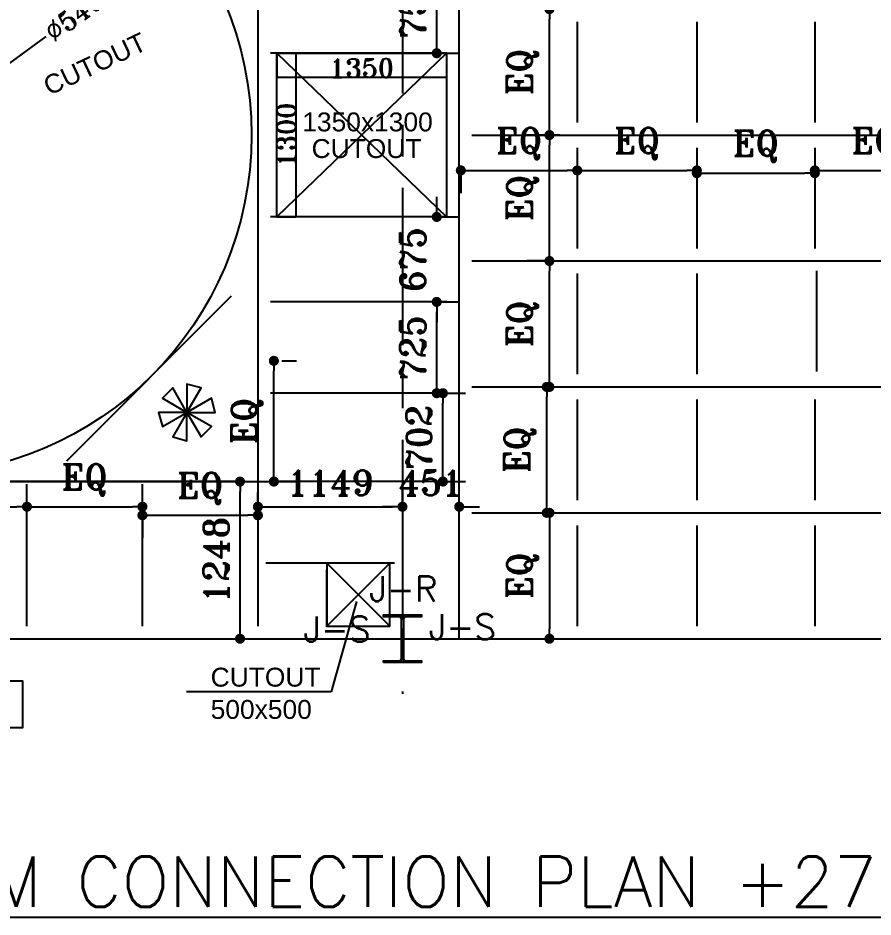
# Model space of a CAD drawing. Header units: inches. Extents: x 1387 to 2676, y -3554 to -2136.
# Drawn here: x 2639.01 to 2645.8, y -2654.7 to -2647.56 of the extents above; entities that cross this region are included whole.
import ezdxf
from ezdxf.enums import TextEntityAlignment as Align

# ---------------------------------------------------------------- set-up
doc = ezdxf.new("R2010")
doc.units = ezdxf.units.IN
doc.header["$MEASUREMENT"] = 0
doc.linetypes.add('CENTER', pattern=[2, 1.25, -0.25, 0.25, -0.25])
for name, color, linetype in [('3G', 3, 'Continuous'), ('A-TEXT', 7, 'Continuous'), ('AA-IPE300', 27, 'Continuous'), ('AA_CUT OUT', 250, 'Continuous'), ('AXE', 1, 'CENTER'), ('DIM', 8, 'Continuous'), ('MEMBER TEXT', 7, 'Continuous'), ('Pich', 2, 'Continuous'), ('UPN100', 1, 'Continuous')]:
    doc.layers.add(name, color=color, linetype=linetype)
doc.styles.add('ROMANS', font='ROMANS')
doc.styles.add('ROMANT', font='romant')
doc.styles.get("Standard").update_dxf_attribs({"font": 'arial.ttf'})
doc.dimstyles.new('Copy of 1-100', dxfattribs={"dimtxt": 0.2, "dimasz": 0.08, "dimexe": 0.18, "dimexo": 0.0625, "dimgap": 0.09, "dimtad": 1, "dimdec": 0, "dimlfac": 1000, "dimdsep": 46, "dimtxsty": 'ROMANT', "dimblk": 'DOT', "dimcen": 0.09, "dimclrd": 1, "dimclre": 1, "dimclrt": 3, "dimadec": 0, "dimazin": 0, "dimtfac": 1, "dimtdec": 0, "dimtix": 1, "dimtofl": 0, "dimtmove": 2, "dimatfit": 3, "dimldrblk": 'DOT', "dimfxl": 1, "dimtolj": 1, "dimarcsym": 0})
doc.dimstyles.get("Standard").update_dxf_attribs({"dimtxt": 0.25, "dimasz": 0.18, "dimexe": 0.18, "dimexo": 0.0625, "dimgap": 0.09, "dimtad": 0, "dimdec": 0, "dimlfac": 100, "dimzin": 0, "dimdsep": 46, "dimtxsty": 'Standard', "dimcen": 0.09, "dimadec": 0, "dimazin": 0, "dimtfac": 1, "dimtdec": 0, "dimtofl": 0, "dimtmove": 0, "dimatfit": 3, "dimfxl": 1, "dimtolj": 1, "dimtzin": 0, "dimarcsym": 0})

# ---------------------------------------------------------------- blocks, each defined once
blk = doc.blocks.new('DOT')
at = {"layer": 'DIM', "color": 0, "linetype": 'ByBlock'}
blk.add_line((-0.5, 0), (-1, 0), dxfattribs=at)
at = {"layer": 'DIM', "color": 0, "linetype": 'ByBlock', "const_width": 0.5}
blk.add_lwpolyline([(-0.25, 0, 1), (0.25, 0, 1)], format="xyb", close=True, dxfattribs=at)
blk = doc.blocks.new('*D2549')
at = {"color": 1, "lineweight": -2, "transparency": 16777216}
for p, q in [((-9722.2, 5595.9), (-10283.6, 5184.5)), ((-14077.8, 2404.1), (-10831.1, 4783.3))]:
    blk.add_line(p, q, dxfattribs=at)
at = {"layer": 'Defpoints', "color": 0, "transparency": 16777216}
for p in [(-9722.2, 5595.9), (-14077.8, 2404.1)]:
    blk.add_point(p, dxfattribs=at)
at = {"color": 1, "lineweight": -2, "transparency": 16777216, "xscale": 0.08, "yscale": 0.08, "zscale": 0.08}
for p, rotation in [((-9722.2, 5595.9), 36.23449440421251), ((-14077.8, 2404.1), 216.2344944042126)]:
    blk.add_blockref('DOT', p, dxfattribs=dict(at, rotation=rotation))
at = {"color": 3, "transparency": 16777216, "insert": (-10557.3, 4983.9), "char_height": 150, "attachment_point": 5, "rotation": 36.23449, "style": 'ROMANT'}
blk.add_mtext('\\A1;∅5400', dxfattribs=at)
blk = doc.blocks.new('_Dot')
at = {"layer": 'DIM', "color": 0, "lineweight": -2}
blk.add_line((-0.5, 0), (-1, 0), dxfattribs=at)
at = {"layer": 'DIM', "color": 0, "const_width": 0.5}
blk.add_lwpolyline([(-0.25, 0, 1), (0.25, 0, 1)], format="xyb", close=True, dxfattribs=at)
blk = doc.blocks.new('*D2550')
at = {"color": 1, "lineweight": -2, "transparency": 16777216}
for p, q in [((-8999.5, 4649.9), (-8999.5, 4456.6)), ((-7649.9, 4649.9), (-7649.9, 4456.6)), ((-7649.9, 4456.7), (-8999.4, 4456.7))]:
    blk.add_line(p, q, dxfattribs=at)
at = {"layer": 'Defpoints', "color": 0, "transparency": 16777216}
for p in [(-8999.5, 4650), (-7649.9, 4650), (-8999.5, 4456.7)]:
    blk.add_point(p, dxfattribs=at)
at = {"color": 1, "lineweight": -2, "transparency": 16777216, "xscale": 0.08, "yscale": 0.08, "zscale": 0.08, "rotation": 180}
blk.add_blockref('DOT', (-8999.5, 4456.7), dxfattribs=at)
at = {"color": 1, "lineweight": -2, "transparency": 16777216, "xscale": 0.08, "yscale": 0.08, "zscale": 0.08}
blk.add_blockref('DOT', (-7649.9, 4456.7), dxfattribs=at)
at = {"color": 3, "transparency": 16777216, "insert": (-8324.7, 4531.8), "char_height": 150, "attachment_point": 5, "style": 'ROMANT'}
blk.add_mtext('\\A1;1350', dxfattribs=at)
blk = doc.blocks.new('*D2551')
at = {"color": 1, "lineweight": -2, "transparency": 16777216}
for p, q in [((-8999.4, 4650), (-8846.7, 4650)), ((-8846.9, 4649.9), (-8846.9, 3350.1)), ((-8999.4, 3350), (-8846.7, 3350))]:
    blk.add_line(p, q, dxfattribs=at)
at = {"layer": 'Defpoints', "color": 0, "transparency": 16777216}
for p in [(-8999.5, 4650), (-8999.5, 3350), (-8846.9, 3350)]:
    blk.add_point(p, dxfattribs=at)
at = {"color": 1, "lineweight": -2, "transparency": 16777216, "xscale": 0.08, "yscale": 0.08, "zscale": 0.08}
for p, rotation in [((-8846.9, 4650), 90), ((-8846.9, 3350), 270)]:
    blk.add_blockref('DOT', p, dxfattribs=dict(at, rotation=rotation))
at = {"color": 3, "transparency": 16777216, "insert": (-8922, 4000), "char_height": 150, "attachment_point": 5, "rotation": 90, "style": 'ROMANT'}
blk.add_mtext('\\A1;1300', dxfattribs=at)
blk = doc.blocks.new('*D2443')
at = {"layer": 'Defpoints', "color": 0, "transparency": 16777216}
for p in [(2641.0386, -2650.2832), (2641.0386, -2650.2832), (2634.2243, -2651.2418)]:
    blk.add_point(p, dxfattribs=at)
at = {"layer": 'Pich', "color": 1, "lineweight": -2, "transparency": 16777216}
for p, q in [((2641.1011, -2650.2832), (2641.2186, -2650.2832)), ((2641.0386, -2651.1618), (2641.0386, -2650.3632)), ((2634.2868, -2651.2418), (2641.2186, -2651.2418))]:
    blk.add_line(p, q, dxfattribs=at)
at = {"layer": 'Pich', "color": 1, "lineweight": -2, "transparency": 16777216, "xscale": 0.08, "yscale": 0.08, "zscale": 0.08}
for p, rotation in [((2641.0386, -2650.2832), 90), ((2641.0386, -2651.2418), 270)]:
    blk.add_blockref('DOT', p, dxfattribs=dict(at, rotation=rotation))
at = {"layer": 'Pich', "color": 3, "transparency": 16777216, "insert": (2640.8248, -2650.7625), "char_height": 0.2, "attachment_point": 5, "rotation": 90, "style": 'ROMANT'}
blk.add_mtext('\\A1;EQ', dxfattribs=at)
blk = doc.blocks.new('*D2453')
at = {"layer": 'Defpoints', "color": 0, "transparency": 16777216}
for p in [(2638.1597, -2651.4417), (2639.0768, -2651.4417), (2639.0768, -2651.5097)]:
    blk.add_point(p, dxfattribs=at)
at = {"layer": 'Pich', "color": 1, "lineweight": -2, "transparency": 16777216}
for p, q in [((2638.1597, -2651.3792), (2638.1597, -2651.2617)), ((2639.0768, -2651.4472), (2639.0768, -2651.2617)), ((2638.2397, -2651.4417), (2638.9968, -2651.4417))]:
    blk.add_line(p, q, dxfattribs=at)
at = {"layer": 'Pich', "color": 1, "lineweight": -2, "transparency": 16777216, "xscale": 0.08, "yscale": 0.08, "zscale": 0.08, "rotation": 180}
blk.add_blockref('DOT', (2638.1597, -2651.4417), dxfattribs=at)
at = {"layer": 'Pich', "color": 1, "lineweight": -2, "transparency": 16777216, "xscale": 0.08, "yscale": 0.08, "zscale": 0.08}
blk.add_blockref('DOT', (2639.0768, -2651.4417), dxfattribs=at)
at = {"layer": 'Pich', "color": 3, "transparency": 16777216, "insert": (2638.6183, -2651.2279), "char_height": 0.2, "attachment_point": 5, "style": 'ROMANT'}
blk.add_mtext('\\A1;EQ', dxfattribs=at)
blk = doc.blocks.new('*D2454')
at = {"layer": 'Defpoints', "color": 0, "transparency": 16777216}
for p in [(2639.0768, -2651.4417), (2639.994, -2651.4417), (2639.994, -2651.5097)]:
    blk.add_point(p, dxfattribs=at)
at = {"layer": 'Pich', "color": 1, "lineweight": -2, "transparency": 16777216}
for p, q in [((2639.0768, -2651.3792), (2639.0768, -2651.2617)), ((2639.994, -2651.4472), (2639.994, -2651.2617)), ((2639.1568, -2651.4417), (2639.914, -2651.4417))]:
    blk.add_line(p, q, dxfattribs=at)
at = {"layer": 'Pich', "color": 1, "lineweight": -2, "transparency": 16777216, "xscale": 0.08, "yscale": 0.08, "zscale": 0.08, "rotation": 180}
blk.add_blockref('DOT', (2639.0768, -2651.4417), dxfattribs=at)
at = {"layer": 'Pich', "color": 1, "lineweight": -2, "transparency": 16777216, "xscale": 0.08, "yscale": 0.08, "zscale": 0.08}
blk.add_blockref('DOT', (2639.994, -2651.4417), dxfattribs=at)
at = {"layer": 'Pich', "color": 3, "transparency": 16777216, "insert": (2639.5354, -2651.2279), "char_height": 0.2, "attachment_point": 5, "style": 'ROMANT'}
blk.add_mtext('\\A1;EQ', dxfattribs=at)
blk = doc.blocks.new('*D2455')
at = {"layer": 'Defpoints', "color": 0, "transparency": 16777216}
for p in [(2639.994, -2651.4417), (2640.9115, -2651.5097), (2640.9115, -2651.5097)]:
    blk.add_point(p, dxfattribs=at)
at = {"layer": 'Pich', "color": 1, "lineweight": -2, "transparency": 16777216}
for p, q in [((2640.9115, -2651.4472), (2640.9115, -2651.3297)), ((2639.994, -2651.5042), (2639.994, -2651.6897)), ((2640.074, -2651.5097), (2640.8315, -2651.5097))]:
    blk.add_line(p, q, dxfattribs=at)
at = {"layer": 'Pich', "color": 1, "lineweight": -2, "transparency": 16777216, "xscale": 0.08, "yscale": 0.08, "zscale": 0.08, "rotation": 180}
blk.add_blockref('DOT', (2639.994, -2651.5097), dxfattribs=at)
at = {"layer": 'Pich', "color": 1, "lineweight": -2, "transparency": 16777216, "xscale": 0.08, "yscale": 0.08, "zscale": 0.08}
blk.add_blockref('DOT', (2640.9115, -2651.5097), dxfattribs=at)
at = {"layer": 'Pich', "color": 3, "transparency": 16777216, "insert": (2640.4527, -2651.2958), "char_height": 0.2, "attachment_point": 5, "style": 'ROMANT'}
blk.add_mtext('\\A1;EQ', dxfattribs=at)
blk = doc.blocks.new('*D2456')
at = {"layer": 'Defpoints', "color": 0, "transparency": 16777216}
for p in [(2640.9115, -2651.4417), (2642.0603, -2651.4417), (2642.0603, -2651.4902)]:
    blk.add_point(p, dxfattribs=at)
at = {"layer": 'Pich', "color": 1, "lineweight": -2, "transparency": 16777216}
for p, q in [((2642.0603, -2651.4277), (2642.0603, -2651.2617)), ((2640.9915, -2651.4417), (2641.9803, -2651.4417)), ((2640.9115, -2651.5042), (2640.9115, -2651.6217))]:
    blk.add_line(p, q, dxfattribs=at)
at = {"layer": 'Pich', "color": 1, "lineweight": -2, "transparency": 16777216, "xscale": 0.08, "yscale": 0.08, "zscale": 0.08, "rotation": 180}
blk.add_blockref('DOT', (2640.9115, -2651.4417), dxfattribs=at)
at = {"layer": 'Pich', "color": 1, "lineweight": -2, "transparency": 16777216, "xscale": 0.08, "yscale": 0.08, "zscale": 0.08}
blk.add_blockref('DOT', (2642.0603, -2651.4417), dxfattribs=at)
at = {"layer": 'Pich', "color": 3, "transparency": 16777216, "insert": (2641.4859, -2651.2517), "char_height": 0.2, "attachment_point": 5, "style": 'ROMANT'}
blk.add_mtext('\\A1;1149', dxfattribs=at)
blk = doc.blocks.new('*D2457')
at = {"layer": 'Defpoints', "color": 0, "transparency": 16777216}
for p in [(2640.7664, -2651.2418), (2640.7695, -2651.2418), (2640.7664, -2652.4902)]:
    blk.add_point(p, dxfattribs=at)
at = {"layer": 'Pich', "color": 1, "lineweight": -2, "transparency": 16777216}
for p, q in [((2640.8289, -2651.2418), (2640.9495, -2651.2418)), ((2640.7695, -2652.4102), (2640.7695, -2651.3218)), ((2640.8289, -2652.4902), (2640.9495, -2652.4902))]:
    blk.add_line(p, q, dxfattribs=at)
at = {"layer": 'Pich', "color": 1, "lineweight": -2, "transparency": 16777216, "xscale": 0.08, "yscale": 0.08, "zscale": 0.08}
for p, rotation in [((2640.7695, -2651.2418), 90), ((2640.7695, -2652.4902), 270)]:
    blk.add_blockref('DOT', p, dxfattribs=dict(at, rotation=rotation))
at = {"layer": 'Pich', "color": 3, "transparency": 16777216, "insert": (2640.5795, -2651.866), "char_height": 0.2, "attachment_point": 5, "rotation": 90, "style": 'ROMANT'}
blk.add_mtext('\\A1;1248', dxfattribs=at)
blk = doc.blocks.new('*D2458')
at = {"layer": 'Defpoints', "color": 0, "transparency": 16777216}
for p in [(2642.3813, -2650.5402), (2642.3813, -2650.5402), (2642.3294, -2651.2418)]:
    blk.add_point(p, dxfattribs=at)
at = {"layer": 'Pich', "color": 1, "lineweight": -2, "transparency": 16777216}
for p, q in [((2642.4438, -2650.5402), (2642.5613, -2650.5402)), ((2642.3813, -2651.1618), (2642.3813, -2650.6202)), ((2642.3919, -2651.2418), (2642.5613, -2651.2418))]:
    blk.add_line(p, q, dxfattribs=at)
at = {"layer": 'Pich', "color": 1, "lineweight": -2, "transparency": 16777216, "xscale": 0.08, "yscale": 0.08, "zscale": 0.08}
for p, rotation in [((2642.3813, -2650.5402), 90), ((2642.3813, -2651.2418), 270)]:
    blk.add_blockref('DOT', p, dxfattribs=dict(at, rotation=rotation))
at = {"layer": 'Pich', "color": 3, "transparency": 16777216, "insert": (2642.1913, -2650.891), "char_height": 0.2, "attachment_point": 5, "rotation": 90, "style": 'ROMANT'}
blk.add_mtext('\\A1;702', dxfattribs=at)
blk = doc.blocks.new('*D2459')
at = {"layer": 'Defpoints', "color": 0, "transparency": 16777216}
for p in [(2642.2549, -2649.8152), (2642.3325, -2649.8152), (2642.3325, -2650.5402)]:
    blk.add_point(p, dxfattribs=at)
at = {"layer": 'Pich', "color": 1, "lineweight": -2, "transparency": 16777216}
for p, q in [((2642.3174, -2649.8152), (2642.5125, -2649.8152)), ((2642.3325, -2650.4602), (2642.3325, -2649.8952)), ((2642.395, -2650.5402), (2642.5125, -2650.5402))]:
    blk.add_line(p, q, dxfattribs=at)
at = {"layer": 'Pich', "color": 1, "lineweight": -2, "transparency": 16777216, "xscale": 0.08, "yscale": 0.08, "zscale": 0.08}
for p, rotation in [((2642.3325, -2649.8152), 90), ((2642.3325, -2650.5402), 270)]:
    blk.add_blockref('DOT', p, dxfattribs=dict(at, rotation=rotation))
at = {"layer": 'Pich', "color": 3, "transparency": 16777216, "insert": (2642.1425, -2650.1777), "char_height": 0.2, "attachment_point": 5, "rotation": 90, "style": 'ROMANT'}
blk.add_mtext('\\A1;725', dxfattribs=at)
blk = doc.blocks.new('*D2460')
at = {"layer": 'Defpoints', "color": 0, "transparency": 16777216}
for p in [(2642.2549, -2649.1402), (2642.3325, -2649.1402), (2642.3325, -2649.8152)]:
    blk.add_point(p, dxfattribs=at)
at = {"layer": 'Pich', "color": 1, "lineweight": -2, "transparency": 16777216}
for p, q in [((2642.3325, -2649.0602), (2642.3325, -2648.9802)), ((2642.3174, -2649.1402), (2642.5125, -2649.1402)), ((2642.395, -2649.8152), (2642.5125, -2649.8152)), ((2642.3325, -2649.8952), (2642.3325, -2649.9752))]:
    blk.add_line(p, q, dxfattribs=at)
at = {"layer": 'Pich', "color": 1, "lineweight": -2, "transparency": 16777216, "xscale": 0.08, "yscale": 0.08, "zscale": 0.08}
for p, rotation in [((2642.3325, -2649.1402), 270), ((2642.3325, -2649.8152), 90)]:
    blk.add_blockref('DOT', p, dxfattribs=dict(at, rotation=rotation))
at = {"layer": 'Pich', "color": 3, "transparency": 16777216, "insert": (2642.1425, -2649.4777), "char_height": 0.2, "attachment_point": 5, "rotation": 90, "style": 'ROMANT'}
blk.add_mtext('\\A1;675', dxfattribs=at)
blk = doc.blocks.new('*D2461')
at = {"layer": 'Defpoints', "color": 0, "transparency": 16777216}
for p in [(2642.2998, -2647.0902), (2642.3325, -2647.0902), (2642.3325, -2647.8402)]:
    blk.add_point(p, dxfattribs=at)
at = {"layer": 'Pich', "color": 1, "lineweight": -2, "transparency": 16777216}
for p, q in [((2642.3623, -2647.0902), (2642.5125, -2647.0902)), ((2642.3325, -2647.7602), (2642.3325, -2647.1702)), ((2642.395, -2647.8402), (2642.5125, -2647.8402))]:
    blk.add_line(p, q, dxfattribs=at)
at = {"layer": 'Pich', "color": 1, "lineweight": -2, "transparency": 16777216, "xscale": 0.08, "yscale": 0.08, "zscale": 0.08}
for p, rotation in [((2642.3325, -2647.0902), 90), ((2642.3325, -2647.8402), 270)]:
    blk.add_blockref('DOT', p, dxfattribs=dict(at, rotation=rotation))
at = {"layer": 'Pich', "color": 3, "transparency": 16777216, "insert": (2642.1425, -2647.4652), "char_height": 0.2, "attachment_point": 5, "rotation": 90, "style": 'ROMANT'}
blk.add_mtext('\\A1;750', dxfattribs=at)
blk = doc.blocks.new('*D2465')
at = {"layer": 'Defpoints', "color": 0, "transparency": 16777216}
for p in [(2643.2065, -2650.4902), (2643.2065, -2650.4902), (2643.1227, -2651.4902)]:
    blk.add_point(p, dxfattribs=at)
at = {"layer": 'Pich', "color": 1, "lineweight": -2, "transparency": 16777216}
for p, q in [((2643.269, -2650.4902), (2643.3865, -2650.4902)), ((2643.2065, -2651.4102), (2643.2065, -2650.5702)), ((2643.1852, -2651.4902), (2643.3865, -2651.4902))]:
    blk.add_line(p, q, dxfattribs=at)
at = {"layer": 'Pich', "color": 1, "lineweight": -2, "transparency": 16777216, "xscale": 0.08, "yscale": 0.08, "zscale": 0.08}
for p, rotation in [((2643.2065, -2650.4902), 90), ((2643.2065, -2651.4902), 270)]:
    blk.add_blockref('DOT', p, dxfattribs=dict(at, rotation=rotation))
at = {"layer": 'Pich', "color": 3, "transparency": 16777216, "insert": (2642.9927, -2650.9902), "char_height": 0.2, "attachment_point": 5, "rotation": 90, "style": 'ROMANT'}
blk.add_mtext('\\A1;EQ', dxfattribs=at)
blk = doc.blocks.new('*D2466')
at = {"layer": 'Defpoints', "color": 0, "transparency": 16777216}
for p in [(2643.2279, -2649.4902), (2643.2957, -2649.4902), (2643.2279, -2650.4902)]:
    blk.add_point(p, dxfattribs=at)
at = {"layer": 'Pich', "color": 1, "lineweight": -2, "transparency": 16777216}
for p, q in [((2643.2332, -2649.4902), (2643.0479, -2649.4902)), ((2643.2279, -2650.4102), (2643.2279, -2649.5702)), ((2643.2904, -2650.4902), (2643.4079, -2650.4902))]:
    blk.add_line(p, q, dxfattribs=at)
at = {"layer": 'Pich', "color": 1, "lineweight": -2, "transparency": 16777216, "xscale": 0.08, "yscale": 0.08, "zscale": 0.08}
for p, rotation in [((2643.2279, -2649.4902), 90), ((2643.2279, -2650.4902), 270)]:
    blk.add_blockref('DOT', p, dxfattribs=dict(at, rotation=rotation))
at = {"layer": 'Pich', "color": 3, "transparency": 16777216, "insert": (2643.0141, -2649.9902), "char_height": 0.2, "attachment_point": 5, "rotation": 90, "style": 'ROMANT'}
blk.add_mtext('\\A1;EQ', dxfattribs=at)
blk = doc.blocks.new('*D2497')
at = {"layer": 'Defpoints', "color": 0, "transparency": 16777216}
for p in [(2643.2279, -2648.4902), (2643.3733, -2648.4902), (2643.2279, -2649.4902)]:
    blk.add_point(p, dxfattribs=at)
at = {"layer": 'Pich', "color": 1, "lineweight": -2, "transparency": 16777216}
for p, q in [((2643.3108, -2648.4902), (2643.0479, -2648.4902)), ((2643.2279, -2649.4102), (2643.2279, -2648.5702)), ((2643.2904, -2649.4902), (2643.4079, -2649.4902))]:
    blk.add_line(p, q, dxfattribs=at)
at = {"layer": 'Pich', "color": 1, "lineweight": -2, "transparency": 16777216, "xscale": 0.08, "yscale": 0.08, "zscale": 0.08}
for p, rotation in [((2643.2279, -2648.4902), 90), ((2643.2279, -2649.4902), 270)]:
    blk.add_blockref('DOT', p, dxfattribs=dict(at, rotation=rotation))
at = {"layer": 'Pich', "color": 3, "transparency": 16777216, "insert": (2643.0141, -2648.9902), "char_height": 0.2, "attachment_point": 5, "rotation": 90, "style": 'ROMANT'}
blk.add_mtext('\\A1;EQ', dxfattribs=at)
blk = doc.blocks.new('*D2498')
at = {"layer": 'Defpoints', "color": 0, "transparency": 16777216}
for p in [(2643.2279, -2647.4902), (2643.3733, -2647.4902), (2643.3733, -2648.4902)]:
    blk.add_point(p, dxfattribs=at)
at = {"layer": 'Pich', "color": 1, "lineweight": -2, "transparency": 16777216}
for p, q in [((2643.3108, -2647.4902), (2643.0479, -2647.4902)), ((2643.2279, -2648.4102), (2643.2279, -2647.5702)), ((2643.3108, -2648.4902), (2643.0479, -2648.4902))]:
    blk.add_line(p, q, dxfattribs=at)
at = {"layer": 'Pich', "color": 1, "lineweight": -2, "transparency": 16777216, "xscale": 0.08, "yscale": 0.08, "zscale": 0.08}
for p, rotation in [((2643.2279, -2647.4902), 90), ((2643.2279, -2648.4902), 270)]:
    blk.add_blockref('DOT', p, dxfattribs=dict(at, rotation=rotation))
at = {"layer": 'Pich', "color": 3, "transparency": 16777216, "insert": (2643.0141, -2647.9902), "char_height": 0.2, "attachment_point": 5, "rotation": 90, "style": 'ROMANT'}
blk.add_mtext('\\A1;EQ', dxfattribs=at)
blk = doc.blocks.new('*D2502')
at = {"layer": 'Defpoints', "color": 0, "transparency": 16777216}
for p in [(2642.524, -2648.7116), (2643.449, -2648.6809), (2643.449, -2648.7709)]:
    blk.add_point(p, dxfattribs=at)
at = {"layer": 'Pich', "color": 1, "lineweight": -2, "transparency": 16777216}
for p, q in [((2642.524, -2648.7741), (2642.524, -2648.9509)), ((2642.604, -2648.7709), (2643.369, -2648.7709)), ((2643.449, -2648.7434), (2643.449, -2648.9509))]:
    blk.add_line(p, q, dxfattribs=at)
at = {"layer": 'Pich', "color": 1, "lineweight": -2, "transparency": 16777216, "xscale": 0.08, "yscale": 0.08, "zscale": 0.08, "rotation": 180}
blk.add_blockref('DOT', (2642.524, -2648.7709), dxfattribs=at)
at = {"layer": 'Pich', "color": 1, "lineweight": -2, "transparency": 16777216, "xscale": 0.08, "yscale": 0.08, "zscale": 0.08}
blk.add_blockref('DOT', (2643.449, -2648.7709), dxfattribs=at)
at = {"layer": 'Pich', "color": 3, "transparency": 16777216, "insert": (2642.9865, -2648.5571), "char_height": 0.2, "attachment_point": 5, "style": 'ROMANT'}
blk.add_mtext('\\A1;EQ', dxfattribs=at)
blk = doc.blocks.new('*D2514')
at = {"layer": 'Defpoints', "color": 0, "transparency": 16777216}
for p in [(2642.0603, -2651.4902), (2642.5115, -2651.4417), (2642.5115, -2651.4902)]:
    blk.add_point(p, dxfattribs=at)
at = {"layer": 'Pich', "color": 1, "lineweight": -2, "transparency": 16777216}
for p, q in [((2642.0603, -2651.4277), (2642.0603, -2651.2617)), ((2642.5115, -2651.4277), (2642.5115, -2651.2617)), ((2641.9803, -2651.4417), (2641.9003, -2651.4417)), ((2642.5915, -2651.4417), (2642.6715, -2651.4417))]:
    blk.add_line(p, q, dxfattribs=at)
at = {"layer": 'Pich', "color": 1, "lineweight": -2, "transparency": 16777216, "xscale": 0.08, "yscale": 0.08, "zscale": 0.08}
blk.add_blockref('DOT', (2642.0603, -2651.4417), dxfattribs=at)
at = {"layer": 'Pich', "color": 1, "lineweight": -2, "transparency": 16777216, "xscale": 0.08, "yscale": 0.08, "zscale": 0.08, "rotation": 180}
blk.add_blockref('DOT', (2642.5115, -2651.4417), dxfattribs=at)
at = {"layer": 'Pich', "color": 3, "transparency": 16777216, "insert": (2642.2859, -2651.2517), "char_height": 0.2, "attachment_point": 5, "style": 'ROMANT'}
blk.add_mtext('\\A1;451', dxfattribs=at)
blk = doc.blocks.new('*D2118')
at = {"layer": 'Defpoints', "color": 0, "transparency": 16777216}
for p in [(2643.1227, -2651.4902), (2643.2279, -2652.4902), (2643.2279, -2652.4902)]:
    blk.add_point(p, dxfattribs=at)
at = {"layer": 'Pich', "color": 1, "lineweight": -2, "transparency": 16777216}
for p, q in [((2643.1852, -2651.4902), (2643.4079, -2651.4902)), ((2643.2279, -2651.5702), (2643.2279, -2652.4102)), ((2643.2904, -2652.4902), (2643.4079, -2652.4902))]:
    blk.add_line(p, q, dxfattribs=at)
at = {"layer": 'Pich', "color": 1, "lineweight": -2, "transparency": 16777216, "xscale": 0.08, "yscale": 0.08, "zscale": 0.08}
for p, rotation in [((2643.2279, -2651.4902), 90), ((2643.2279, -2652.4902), 270)]:
    blk.add_blockref('DOT', p, dxfattribs=dict(at, rotation=rotation))
at = {"layer": 'Pich', "color": 3, "transparency": 16777216, "insert": (2643.0141, -2651.9902), "char_height": 0.2, "attachment_point": 5, "rotation": 90, "style": 'ROMANT'}
blk.add_mtext('\\A1;EQ', dxfattribs=at)
blk = doc.blocks.new('*D2625')
at = {"layer": 'Defpoints', "color": 0, "transparency": 16777216}
for p in [(2643.449, -2648.7116), (2644.399, -2648.6809), (2644.399, -2648.7709)]:
    blk.add_point(p, dxfattribs=at)
at = {"layer": 'Pich', "color": 1, "lineweight": -2, "transparency": 16777216}
for p, q in [((2643.449, -2648.7741), (2643.449, -2648.9509)), ((2643.529, -2648.7709), (2644.319, -2648.7709)), ((2644.399, -2648.7434), (2644.399, -2648.9509))]:
    blk.add_line(p, q, dxfattribs=at)
at = {"layer": 'Pich', "color": 1, "lineweight": -2, "transparency": 16777216, "xscale": 0.08, "yscale": 0.08, "zscale": 0.08, "rotation": 180}
blk.add_blockref('DOT', (2643.449, -2648.7709), dxfattribs=at)
at = {"layer": 'Pich', "color": 1, "lineweight": -2, "transparency": 16777216, "xscale": 0.08, "yscale": 0.08, "zscale": 0.08}
blk.add_blockref('DOT', (2644.399, -2648.7709), dxfattribs=at)
at = {"layer": 'Pich', "color": 3, "transparency": 16777216, "insert": (2643.924, -2648.5571), "char_height": 0.2, "attachment_point": 5, "style": 'ROMANT'}
blk.add_mtext('\\A1;EQ', dxfattribs=at)
blk = doc.blocks.new('*D2626')
at = {"layer": 'Defpoints', "color": 0, "transparency": 16777216}
for p in [(2645.3365, -2648.7021), (2644.399, -2648.7328), (2645.3365, -2648.7921)]:
    blk.add_point(p, dxfattribs=at)
at = {"layer": 'Pich', "color": 1, "lineweight": -2, "transparency": 16777216}
for p, q in [((2645.3365, -2648.7646), (2645.3365, -2648.9721)), ((2644.399, -2648.7953), (2644.399, -2648.9721)), ((2644.479, -2648.7921), (2645.2565, -2648.7921))]:
    blk.add_line(p, q, dxfattribs=at)
at = {"layer": 'Pich', "color": 1, "lineweight": -2, "transparency": 16777216, "xscale": 0.08, "yscale": 0.08, "zscale": 0.08, "rotation": 180}
blk.add_blockref('DOT', (2644.399, -2648.7921), dxfattribs=at)
at = {"layer": 'Pich', "color": 1, "lineweight": -2, "transparency": 16777216, "xscale": 0.08, "yscale": 0.08, "zscale": 0.08}
blk.add_blockref('DOT', (2645.3365, -2648.7921), dxfattribs=at)
at = {"layer": 'Pich', "color": 3, "transparency": 16777216, "insert": (2644.8677, -2648.5783), "char_height": 0.2, "attachment_point": 5, "style": 'ROMANT'}
blk.add_mtext('\\A1;EQ', dxfattribs=at)
blk = doc.blocks.new('*D2627')
at = {"layer": 'Defpoints', "color": 0, "transparency": 16777216}
for p in [(2645.3365, -2648.7116), (2646.2865, -2648.6809), (2646.2865, -2648.7709)]:
    blk.add_point(p, dxfattribs=at)
at = {"layer": 'Pich', "color": 1, "lineweight": -2, "transparency": 16777216}
for p, q in [((2645.3365, -2648.7741), (2645.3365, -2648.9509)), ((2645.4165, -2648.7709), (2646.2065, -2648.7709)), ((2646.2865, -2648.7434), (2646.2865, -2648.9509))]:
    blk.add_line(p, q, dxfattribs=at)
at = {"layer": 'Pich', "color": 1, "lineweight": -2, "transparency": 16777216, "xscale": 0.08, "yscale": 0.08, "zscale": 0.08, "rotation": 180}
blk.add_blockref('DOT', (2645.3365, -2648.7709), dxfattribs=at)
at = {"layer": 'Pich', "color": 1, "lineweight": -2, "transparency": 16777216, "xscale": 0.08, "yscale": 0.08, "zscale": 0.08}
blk.add_blockref('DOT', (2646.2865, -2648.7709), dxfattribs=at)
at = {"layer": 'Pich', "color": 3, "transparency": 16777216, "insert": (2645.8115, -2648.5571), "char_height": 0.2, "attachment_point": 5, "style": 'ROMANT'}
blk.add_mtext('\\A1;EQ', dxfattribs=at)
blk = doc.blocks.new('G$C27AC7FF8')
at = {"color": 3}
blk.add_lwpolyline([(-9518.3, 1685), (-9713.2, 1797.5), (-9488.2, 1797.5), (-9518.3, 1910), (-9713.2, 1797.5), (-9600.7, 1992.4), (-9713.2, 2022.5), (-9713.2, 1797.5), (-9825.7, 1992.4), (-9908, 1910), (-9713.2, 1797.5), (-9938.2, 1797.5), (-9908, 1685), (-9713.2, 1797.5), (-9825.7, 1602.7), (-9713.2, 1572.5), (-9713.2, 1797.5), (-9600.7, 1602.7), (-9518.3, 1685), (-9713.2, 1797.5), (-9488.2, 1797.5)], dxfattribs=at)
at = {"layer": 'AA_CUT OUT', "color": 1}
for p, q in [((-8999.5, 4650), (-7649.9, 3350)), ((-7649.9, 4650), (-8999.5, 3350)), ((-8600, 600), (-8100, 100)), ((-8100, 600), (-8600, 100))]:
    blk.add_line(p, q, dxfattribs=at)
for points in [[(-8999.5, 4650), (-7649.9, 4650), (-7649.9, 3350), (-8999.5, 3350)], [(-8100, 600), (-8600, 600), (-8600, 100), (-8100, 100)]]:
    blk.add_lwpolyline(points, close=True, dxfattribs=at)
blk.add_circle((-11899.5, 4000), 2700, dxfattribs=at)
at = {"color": 3}
blk.add_text('CUTOUT', height=150, rotation=25.34706, dxfattribs=at).set_placement((-10806.9, 4310.8))
for s, p in [('1350x1300', (-8796.4, 4029.5)), ('CUTOUT', (-8721.9, 3817.9)), ('CUTOUT', (-9524.1, -380.1)), ('500x500', (-9524.1, -636.4))]:
    blk.add_text(s, height=150, dxfattribs=at).set_placement(p)
dim = blk.add_diameter_dim_2p(p1=(-14077.8, 2404.1), p2=(-9722.2, 5595.9), dimstyle='Copy of 1-100', override={"dimtxt": 150, "dimlfac": 1})
dim.commit()
dim.dimension.update_dxf_attribs({"geometry": '*D2549', "text_midpoint": (-10557.3, 4983.9), "dimtype": 163})
dim = blk.add_linear_dim(base=(-8846.9, 3350), p1=(-8999.5, 4650), p2=(-8999.5, 3350), angle=90, dimstyle='Copy of 1-100', override={"dimtxt": 150, "dimlfac": 1})
dim.commit()
dim.dimension.update_dxf_attribs({"geometry": '*D2551', "text_midpoint": (-8922, 4000)})
dim = blk.add_linear_dim(base=(-8999.5, 4456.7), p1=(-7649.9, 4650), p2=(-8999.5, 4650), dimstyle='Copy of 1-100', override={"dimtxt": 150, "dimlfac": 1})
dim.commit()
dim.dimension.update_dxf_attribs({"geometry": '*D2550', "text_midpoint": (-8324.7, 4531.8)})
blk.add_leader([(-8366.1, 296.4), (-8567.9, -422.3), (-9716.9, -422.3)], dimstyle='Standard', override={"dimscale": 75}, dxfattribs=at)

msp = doc.modelspace()

# ---------------------------------------------------------------- hatches: boundary and pattern name
for points in [[(2642.05284446, -2652.3151096), (2642.04136823, -2652.3151096, 0.4144144444), (2642.05284446, -2652.3265937)], [(2642.06784446, -2652.3151096), (2642.07932069, -2652.3151096, -0.4144144444), (2642.06784446, -2652.3265937)], [(2642.05284446, -2652.6651491), (2642.04136823, -2652.6651491, -0.4144144444), (2642.05284446, -2652.653665)], [(2642.06784446, -2652.6651491), (2642.07932069, -2652.6651491, 0.4144144444), (2642.06784446, -2652.653665)]]:
    msp.add_hatch(color=1).paths.add_polyline_path(points)

# ---------------------------------------------------------------- linework, layer by layer
at = {"color": 96, "elevation": -0.001}
msp.add_lwpolyline([(2637.55811299, -2652.82468866), (2639.04148875, -2652.82468866), (2639.04148875, -2653.19744172), (2637.55811299, -2653.19744172)], close=True, dxfattribs=at)
at = {"layer": '3G'}
msp.add_lwpolyline([(2641.91034446, -2652.6801096), (2641.91034446, -2652.6651096), (2642.05284446, -2652.6651096), (2642.05284446, -2652.3151096), (2641.91034446, -2652.3151096), (2641.91034446, -2652.3001096), (2642.21034446, -2652.3001096), (2642.21034446, -2652.3151096), (2642.06784446, -2652.3151096), (2642.06784446, -2652.6651096), (2642.21034446, -2652.6651096), (2642.21034446, -2652.6801096)], close=True, dxfattribs=at)
for centre, start, end in [((2642.05284446, -2652.31511747), 180.157926883, 270.157926883), ((2642.06784446, -2652.31511747), 269.842073117, 359.842073117), ((2642.06784446, -2652.31511747), 269.842073117, 359.842073117), ((2642.05284446, -2652.66514123), 89.842073117, 179.842073117), ((2642.05284446, -2652.66514123), 89.842073117, 179.842073117), ((2642.06784446, -2652.66514123), 0.157926883, 90.157926883), ((2642.06784446, -2652.66514123), 0.157926883, 90.157926883), ((2642.06784446, -2652.66514123), 0.157926883, 90.157926883)]:
    msp.add_arc(centre, 0.01147623, start, end, dxfattribs=at)
at = {"layer": 'AA-IPE300', "color": 3}
for p, q in [((2642.5114824, -2652.49019815), (2642.5114824, -2644.79019815)), ((2640.9114824, -2645.59023694), (2640.9114824, -2652.39019815)), ((2642.4114824, -2647.84019815), (2641.0114824, -2647.84019815)), ((2642.6114824, -2648.49019815), (2649.96034225, -2648.49019815)), ((2642.4114824, -2649.14019815), (2641.0114824, -2649.14019815)), ((2642.6114824, -2649.49019815), (2649.96034225, -2649.49019815)), ((2639.39251325, -2651.07673264), (2640.70196974, -2649.76727615)), ((2642.4114824, -2649.81519815), (2641.0114824, -2649.81519815)), ((2642.6114824, -2650.49019815), (2647.86056208, -2650.49019815)), ((2642.4114824, -2650.54019815), (2641.0114824, -2650.54019815)), ((2640.8114824, -2651.24183831), (2635.50820209, -2651.24183831)), ((2642.4114824, -2651.24183831), (2641.0114824, -2651.24183831)), ((2642.06034225, -2651.24183831), (2642.06034225, -2652.34019815)), ((2639.07684209, -2652.39019815), (2639.07684209, -2651.34183831)), ((2639.99400209, -2652.39019815), (2639.99400209, -2651.34183831)), ((2642.6114824, -2651.49019815), (2649.96034225, -2651.49019815)), ((2634.06034225, -2652.49019815), (2650.06034225, -2652.49019815))]:
    msp.add_line(p, q, dxfattribs=at)
at = {"layer": 'AXE'}
for p, q in [((2642.06036922, -2638.90945791), (2642.06033299, -2652.92733862)), ((2629.6961178, -2652.49007843), (2652.97383025, -2652.49013707))]:
    msp.add_line(p, q, dxfattribs=at)
at = {"layer": 'UPN100', "color": 3}
for p, q in [((2643.4489824, -2647.59019815), (2643.4489824, -2648.39019815)), ((2644.3989824, -2647.59019815), (2644.3989824, -2648.39019815)), ((2645.3364824, -2647.59019815), (2645.3364824, -2648.39019815)), ((2643.4489824, -2648.59019815), (2643.4489824, -2649.39019815)), ((2644.3989824, -2648.59019815), (2644.3989824, -2649.39019815)), ((2645.3364824, -2648.59019815), (2645.3364824, -2649.39019815)), ((2645.3489824, -2649.56890581), (2645.3489824, -2650.36890581)), ((2643.4489824, -2649.59019815), (2643.4489824, -2650.39019815)), ((2644.3989824, -2649.59019815), (2644.3989824, -2650.39019815)), ((2643.4489824, -2650.59019815), (2643.4489824, -2651.39019815)), ((2644.3989824, -2650.59019815), (2644.3989824, -2651.39019815)), ((2645.3364824, -2650.59019815), (2645.3364824, -2651.39019815)), ((2643.4489824, -2651.59019815), (2643.4489824, -2652.39019815)), ((2644.3989824, -2651.59019815), (2644.3989824, -2652.39019815)), ((2645.3364824, -2651.59019815), (2645.3364824, -2652.39019815)), ((2641.99805566, -2651.89019815), (2640.97568215, -2651.89019815)), ((2641.46034225, -2652.3952676), (2641.46034225, -2651.94273275))]:
    msp.add_line(p, q, dxfattribs=at)

# ---------------------------------------------------------------- block references
at = {"layer": 'AA_CUT OUT', "color": 3, "xscale": 0.001, "yscale": 0.001, "zscale": 0.001}
msp.add_blockref('G$C27AC7FF8', (2650.06034225, -2652.49019815), dxfattribs=at)

# ---------------------------------------------------------------- texts
at = {"layer": 'A-TEXT', "color": 3, "style": 'ROMANS'}
msp.add_text('%%USIXTH FLOOR BEAM CONNECTION PLAN +27.0M', height=0.4, dxfattribs=at).set_placement((2634.05296846, -2654.62017636, 9177.40556425))
at = {"layer": 'MEMBER TEXT', "color": 3, "ltscale": 2, "style": 'ROMANS'}
for s, p in [('J-R', (2642.06802534, -2652.09425705)), ('J-S', (2641.54001158, -2652.41438513)), ('J-S', (2642.53696375, -2652.39525191))]:
    msp.add_text(s, height=0.2, dxfattribs=at).set_placement(p, align=Align.MIDDLE)

# ---------------------------------------------------------------- dimensions: what is measured, and where the dimension line sits
at = {"layer": 'Pich'}
for base, p1, p2, picture, middle in [((2642.33251781, -2647.09019815), (2642.33251781, -2647.84019815), (2642.29984601, -2647.09019815), '*D2461', (2642.14251781, -2647.46519815)), ((2642.33251781, -2649.14019815), (2642.33251781, -2649.81519815), (2642.25488838, -2649.14019815), '*D2460', (2642.14251781, -2649.47769815)), ((2642.33251781, -2649.81519815), (2642.33251781, -2650.54019815), (2642.25488838, -2649.81519815), '*D2459', (2642.14251781, -2650.17769815)), ((2642.38132477, -2650.54019815), (2642.329435, -2651.24183831), (2642.38132477, -2650.54019815), '*D2458', (2642.19132477, -2650.89101823)), ((2640.7695172, -2651.24183831), (2640.76643439, -2652.49019815), (2640.76643439, -2651.24183831), '*D2457', (2640.5795172, -2651.86601823))]:
    dim = msp.add_linear_dim(base=base, p1=p1, p2=p2, angle=90, dimstyle='Copy of 1-100', dxfattribs=at)
    dim.commit()
    dim.dimension.update_dxf_attribs({"geometry": picture, "text_midpoint": middle})
for base, p1, p2, angle, picture, middle in [((2643.22792947, -2647.49019815), (2643.37331745, -2648.49019815), (2643.37331745, -2647.49019815), 90, '*D2498', (2643.01411994, -2647.99019815)), ((2643.22792947, -2648.49019815), (2643.22792947, -2649.49019815), (2643.37331745, -2648.49019815), 90, '*D2497', (2643.01411994, -2648.99019815)), ((2643.22792947, -2649.49019815), (2643.22792947, -2650.49019815), (2643.29573153, -2649.49019815), 90, '*D2466', (2643.01411994, -2649.99019815)), ((2641.0386465, -2650.28323831), (2634.22431914, -2651.24183831), (2641.0386465, -2650.28323831), 90, '*D2443', (2640.82483698, -2650.76253831)), ((2643.20650921, -2650.49019815), (2643.12270293, -2651.49019815), (2643.20650921, -2650.49019815), 90, '*D2465', (2642.99269969, -2650.99019815)), ((2643.22792947, -2652.49019815), (2643.12270293, -2651.49019815), (2643.22792947, -2652.49019815), 270, '*D2118', (2643.01411994, -2651.99019815))]:
    dim = msp.add_linear_dim(base=base, p1=p1, p2=p2, angle=angle, text='EQ', dimstyle='Copy of 1-100', dxfattribs=at)
    dim.commit()
    dim.dimension.update_dxf_attribs({"geometry": picture, "text_midpoint": middle})
for base, p1, p2, picture, middle in [((2643.4489824, -2648.77087684), (2642.5239824, -2648.71160865), (2643.4489824, -2648.68087684), '*D2502', (2642.9864824, -2648.55706732)), ((2644.3989824, -2648.77087684), (2643.4489824, -2648.71160865), (2644.3989824, -2648.68087684), '*D2625', (2643.9239824, -2648.55706732)), ((2646.2864824, -2648.77087684), (2645.3364824, -2648.71160865), (2646.2864824, -2648.68087684), '*D2627', (2645.8114824, -2648.55706732)), ((2645.3364824, -2648.7920603), (2644.3989824, -2648.73279211), (2645.3364824, -2648.7020603), '*D2626', (2644.8677324, -2648.57825077)), ((2639.07684209, -2651.44167471), (2638.15968209, -2651.44167471), (2639.07684209, -2651.50965887), '*D2453', (2638.61826209, -2651.22786518)), ((2639.99400209, -2651.44167471), (2639.07684209, -2651.44167471), (2639.99400209, -2651.50965887), '*D2454', (2639.53542209, -2651.22786518)), ((2640.9114824, -2651.50965887), (2639.99400209, -2651.44167471), (2640.9114824, -2651.50965887), '*D2455', (2640.45274225, -2651.29584935))]:
    dim = msp.add_linear_dim(base=base, p1=p1, p2=p2, text='EQ', dimstyle='Copy of 1-100', dxfattribs=at)
    dim.commit()
    dim.dimension.update_dxf_attribs({"geometry": picture, "text_midpoint": middle})
for base, p1, p2, picture, middle in [((2642.06034225, -2651.44167471), (2640.9114824, -2651.44167471), (2642.06034225, -2651.49019815), '*D2456', (2641.48591232, -2651.25167471)), ((2642.5114824, -2651.44167471), (2642.06034225, -2651.49019815), (2642.5114824, -2651.49019815), '*D2514', (2642.28591232, -2651.25167471))]:
    dim = msp.add_linear_dim(base=base, p1=p1, p2=p2, dimstyle='Copy of 1-100', dxfattribs=at)
    dim.commit()
    dim.dimension.update_dxf_attribs({"geometry": picture, "text_midpoint": middle})

doc.saveas('drawing.dxf')
